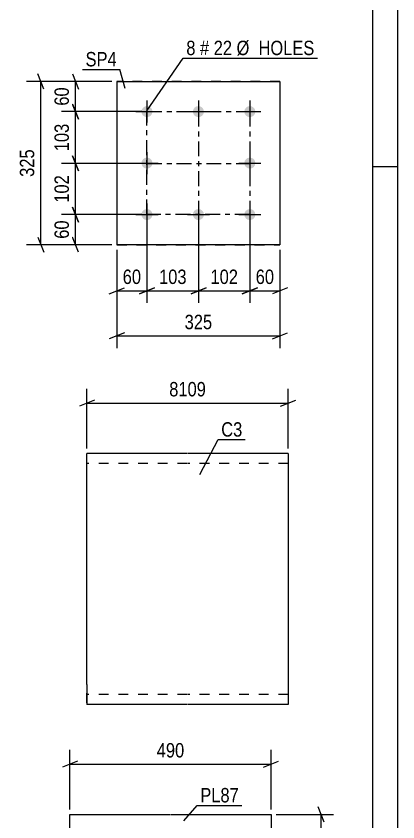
# Model space of a CAD drawing. Header units: millimetres. Extents: x 0 to 594, y 0 to 420.
# Drawn here: x 517.9 to 594, y 167.6 to 328 of the extents above; entities that cross this region are included whole.
import ezdxf

# ---------------------------------------------------------------- set-up
doc = ezdxf.new("R2010")
doc.units = ezdxf.units.MM
doc.linetypes.add('DXK_LINE_DOT2', pattern=[3.9198, 1.9599, -1.9599])
doc.linetypes.add('DXK_LINE_DOT3', pattern=[5.9187, 2.979, -0.9799, 0.9799, -0.9799])
doc.styles.add('Arial Narrow', font='ARIALN.TTF', dxfattribs={"height": 0.2})

# ---------------------------------------------------------------- blocks, each defined once
blk = doc.blocks.new('Unknown-681868596-1134')
at = {"color": 5, "linetype": 'Continuous'}
for p, q in [((594, 0), (594, 420)), ((589, 5), (589, 415)), ((594, 298), (589, 298))]:
    blk.add_line(p, q, dxfattribs=at)
blk = doc.blocks.new('Part-681868596-5398 - 5397')
at = {"color": 2, "linetype": 'Continuous'}
for p, q in [((528.64, 120.04), (528.64, 169.04)), ((528.64, 169.04), (548.64, 169.04)), ((548.74, 169.04), (568.74, 169.04)), ((568.74, 169.04), (568.74, 120.04)), ((548.64, 120.04), (528.64, 120.04)), ((568.74, 120.04), (548.74, 120.04))]:
    blk.add_line(p, q, dxfattribs=at)
blk = doc.blocks.new('Part-681868596-5435 - 5434')
at = {"color": 2, "linetype": 'Continuous'}
for p, q in [((538, 314.99), (538, 282.49)), ((538, 314.99), (570.5, 314.99)), ((570.5, 314.99), (570.5, 282.49)), ((570.5, 282.49), (538, 282.49))]:
    blk.add_line(p, q, dxfattribs=at)
at = {"color": 7, "linetype": 'DXK_LINE_DOT2'}
for p, q in [((570.5, 314.99), (538, 314.99)), ((538, 282.49), (570.5, 282.49))]:
    blk.add_line(p, q, dxfattribs=at)
blk = doc.blocks.new('Bolt-681868596-5436 - 5434')
at = {"linetype": 'Continuous'}
for points in [[(544, 310.09, -1), (544, 307.89, -1)], [(554.25, 310.09, -1), (554.25, 307.89, -1)], [(564.5, 310.09, -1), (564.5, 307.89, -1)], [(544, 299.84, -1), (544, 297.64, -1)], [(564.5, 299.84, -1), (564.5, 297.64, -1)], [(544, 289.59, -1), (544, 287.39, -1)], [(554.25, 289.59, -1), (554.25, 287.39, -1)], [(564.5, 289.59, -1), (564.5, 287.39, -1)]]:
    blk.add_hatch(color=1, dxfattribs=at).paths.add_polyline_path(points)
at = {"color": 1, "linetype": 'Continuous'}
for p, q in [((544, 311.19), (544, 306.79)), ((554.25, 311.19), (554.25, 306.79)), ((564.5, 311.19), (564.5, 306.79)), ((541.8, 308.99), (546.2, 308.99)), ((552.05, 308.99), (556.45, 308.99)), ((562.3, 308.99), (566.7, 308.99)), ((544, 300.94), (544, 296.54)), ((564.5, 300.94), (564.5, 296.54)), ((541.8, 298.74), (546.2, 298.74)), ((562.3, 298.74), (566.7, 298.74)), ((544, 290.69), (544, 286.29)), ((554.25, 290.69), (554.25, 286.29)), ((564.5, 290.69), (564.5, 286.29)), ((541.8, 288.49), (546.2, 288.49)), ((552.05, 288.49), (556.45, 288.49)), ((562.3, 288.49), (566.7, 288.49))]:
    blk.add_line(p, q, dxfattribs=at)
blk = doc.blocks.new('Part-681868596-5479 - 5478')
at = {"color": 2, "linetype": 'Continuous'}
for p, q in [((552.04, 240.94), (532.04, 240.94)), ((532.04, 194.94), (532.04, 240.94)), ((572.14, 240.94), (552.14, 240.94)), ((572.14, 240.94), (572.14, 190.94)), ((532.04, 194.94), (532.04, 190.94)), ((552.04, 190.94), (532.04, 190.94)), ((572.14, 190.94), (552.14, 190.94))]:
    blk.add_line(p, q, dxfattribs=at)
at = {"color": 7, "linetype": 'DXK_LINE_DOT2'}
for p, q in [((552.04, 238.94), (532.04, 238.94)), ((572.14, 238.94), (552.14, 238.94)), ((532.04, 191.25), (532.04, 194.94)), ((552.04, 192.94), (532.04, 192.94)), ((572.14, 192.94), (552.14, 192.94))]:
    blk.add_line(p, q, dxfattribs=at)
blk = doc.blocks.new('Rectangle-681868596-6933 - 5434')
at = {"color": 1, "linetype": 'DXK_LINE_DOT3'}
blk.add_lwpolyline([(544, 308.99), (564.5, 308.99), (564.5, 288.49), (544, 288.49), (544, 308.99)], close=True, dxfattribs=at)
blk = doc.blocks.new('Line-681868596-6943 - 5434')
at = {"color": 1, "linetype": 'DXK_LINE_DOT3'}
blk.add_line((554.3, 308.99), (554.3, 288.49), dxfattribs=at)
blk = doc.blocks.new('Line-681868596-6950 - 5434')
at = {"color": 1, "linetype": 'DXK_LINE_DOT3'}
blk.add_line((544, 298.69), (564.5, 298.69), dxfattribs=at)
blk = doc.blocks.new('StraightDimension-681868596-5755 - 5397')
at = {"color": 7, "linetype": 'Continuous'}
for p, q in [((579.34, 167.54), (578.14, 170.54)), ((569.74, 169.04), (581.14, 169.04)), ((578.74, 120.04), (578.74, 169.04)), ((578.14, 121.54), (579.34, 118.54)), ((569.74, 120.04), (581.14, 120.04))]:
    blk.add_line(p, q, dxfattribs=at)
at = {"color": 0}
blk.add_wipeout([(577.99, 147.89), (573.79, 147.89), (573.79, 141.2), (577.99, 141.2)], dxfattribs=at)
at = {"color": 3, "style": 'Arial Narrow'}
blk.add_text('490', height=2.863, rotation=90.0002, dxfattribs=at).set_placement((577.39, 141.8))
blk = doc.blocks.new('StraightDimension-681868596-5759 - 5397')
at = {"color": 7, "linetype": 'Continuous'}
for p, q in [((528.64, 170.04), (528.64, 181.89)), ((568.74, 170.04), (568.74, 181.89)), ((530.14, 179.64), (527.14, 178.44)), ((528.64, 179.04), (568.74, 179.04)), ((567.24, 178.44), (570.24, 179.64))]:
    blk.add_line(p, q, dxfattribs=at)
at = {"color": 0}
blk.add_wipeout([(552.03, 179.79), (552.03, 183.99), (545.35, 183.99), (545.35, 179.79)], dxfattribs=at)
at = {"color": 3, "style": 'Arial Narrow'}
blk.add_text('490', height=2.863, dxfattribs=at).set_placement((545.95, 180.39))
blk = doc.blocks.new('StraightDimension-681868596-5779 - 5434')
at = {"color": 7, "linetype": 'Continuous'}
for p, q in [((529.19, 316.49), (530.39, 313.49)), ((537, 314.99), (526.94, 314.99)), ((529.79, 308.99), (529.79, 314.99)), ((530.39, 307.49), (529.19, 310.49)), ((543, 308.99), (526.94, 308.99))]:
    blk.add_line(p, q, dxfattribs=at)
at = {"color": 0}
blk.add_wipeout([(529.04, 314.42), (524.84, 314.42), (524.84, 309.57), (529.04, 309.57)], dxfattribs=at)
at = {"color": 3, "style": 'Arial Narrow'}
blk.add_text('60', height=2.863, rotation=90.0002, dxfattribs=at).set_placement((528.44, 310.17))
blk = doc.blocks.new('StraightDimension-681868596-5780 - 5434')
at = {"color": 7, "linetype": 'Continuous'}
for p, q in [((529.19, 310.49), (530.39, 307.49)), ((543, 308.99), (526.94, 308.99)), ((529.79, 298.69), (529.79, 308.99)), ((530.39, 297.19), (529.19, 300.19)), ((543, 298.69), (526.94, 298.69))]:
    blk.add_line(p, q, dxfattribs=at)
at = {"color": 0}
blk.add_wipeout([(529.04, 307.19), (524.84, 307.19), (524.84, 300.5), (529.04, 300.5)], dxfattribs=at)
at = {"color": 3, "style": 'Arial Narrow'}
blk.add_text('103', height=2.863, rotation=90.0002, dxfattribs=at).set_placement((528.44, 301.1))
blk = doc.blocks.new('StraightDimension-681868596-5781 - 5434')
at = {"color": 7, "linetype": 'Continuous'}
for p, q in [((529.19, 300.19), (530.39, 297.19)), ((543, 298.69), (526.94, 298.69)), ((529.79, 288.49), (529.79, 298.69)), ((530.39, 286.99), (529.19, 289.99)), ((543, 288.49), (526.94, 288.49))]:
    blk.add_line(p, q, dxfattribs=at)
at = {"color": 0}
blk.add_wipeout([(529.04, 296.94), (524.84, 296.94), (524.84, 290.25), (529.04, 290.25)], dxfattribs=at)
at = {"color": 3, "style": 'Arial Narrow'}
blk.add_text('102', height=2.863, rotation=90.0002, dxfattribs=at).set_placement((528.44, 290.85))
blk = doc.blocks.new('StraightDimension-681868596-5782 - 5434')
at = {"color": 7, "linetype": 'Continuous'}
for p, q in [((529.19, 289.99), (530.39, 286.99)), ((543, 288.49), (526.94, 288.49)), ((529.79, 282.49), (529.79, 288.49)), ((530.39, 280.99), (529.19, 283.99)), ((537, 282.49), (526.94, 282.49))]:
    blk.add_line(p, q, dxfattribs=at)
at = {"color": 0}
blk.add_wipeout([(529.04, 287.92), (524.84, 287.92), (524.84, 283.07), (529.04, 283.07)], dxfattribs=at)
at = {"color": 3, "style": 'Arial Narrow'}
blk.add_text('60', height=2.863, rotation=90.0002, dxfattribs=at).set_placement((528.44, 283.67))
blk = doc.blocks.new('StraightDimension-681868596-5795 - 5434')
at = {"color": 7, "linetype": 'Continuous'}
for p, q in [((523.48, 313.49), (522.28, 316.49)), ((537, 314.99), (520.03, 314.99)), ((522.88, 282.49), (522.88, 314.99)), ((522.28, 283.99), (523.48, 280.99)), ((537, 282.49), (520.03, 282.49))]:
    blk.add_line(p, q, dxfattribs=at)
at = {"color": 0}
blk.add_wipeout([(522.13, 302.09), (517.93, 302.09), (517.93, 295.4), (522.13, 295.4)], dxfattribs=at)
at = {"color": 3, "style": 'Arial Narrow'}
blk.add_text('325', height=2.863, rotation=90.0002, dxfattribs=at).set_placement((521.53, 296))
blk = doc.blocks.new('StraightDimension-681868596-5799 - 5434')
at = {"color": 7, "linetype": 'Continuous'}
for p, q in [((564.5, 287.49), (564.5, 270.92)), ((570.5, 281.49), (570.5, 270.92)), ((563, 272.72), (566, 273.92)), ((564.5, 273.32), (570.5, 273.32)), ((572, 273.92), (569, 272.72))]:
    blk.add_line(p, q, dxfattribs=at)
at = {"color": 0}
blk.add_wipeout([(569.93, 274.07), (569.93, 278.27), (565.07, 278.27), (565.07, 274.07)], dxfattribs=at)
at = {"color": 3, "style": 'Arial Narrow'}
blk.add_text('60', height=2.863, dxfattribs=at).set_placement((565.67, 274.67))
blk = doc.blocks.new('StraightDimension-681868596-5800 - 5434')
at = {"color": 7, "linetype": 'Continuous'}
for p, q in [((554.3, 287.49), (554.3, 270.92)), ((564.5, 287.49), (564.5, 270.92)), ((552.8, 272.72), (555.8, 273.92)), ((554.3, 273.32), (564.5, 273.32)), ((566, 273.92), (563, 272.72))]:
    blk.add_line(p, q, dxfattribs=at)
at = {"color": 0}
blk.add_wipeout([(562.74, 274.07), (562.74, 278.27), (556.06, 278.27), (556.06, 274.07)], dxfattribs=at)
at = {"color": 3, "style": 'Arial Narrow'}
blk.add_text('102', height=2.863, dxfattribs=at).set_placement((556.66, 274.67))
blk = doc.blocks.new('StraightDimension-681868596-5801 - 5434')
at = {"color": 7, "linetype": 'Continuous'}
for p, q in [((544, 287.49), (544, 270.92)), ((554.3, 287.49), (554.3, 270.92)), ((542.5, 272.72), (545.5, 273.92)), ((544, 273.32), (554.3, 273.32)), ((555.8, 273.92), (552.8, 272.72))]:
    blk.add_line(p, q, dxfattribs=at)
at = {"color": 0}
blk.add_wipeout([(552.49, 274.07), (552.49, 278.27), (545.81, 278.27), (545.81, 274.07)], dxfattribs=at)
at = {"color": 3, "style": 'Arial Narrow'}
blk.add_text('103', height=2.863, dxfattribs=at).set_placement((546.41, 274.67))
blk = doc.blocks.new('StraightDimension-681868596-5802 - 5434')
at = {"color": 7, "linetype": 'Continuous'}
for p, q in [((544, 287.49), (544, 270.92)), ((538, 281.49), (538, 270.92)), ((536.5, 272.72), (539.5, 273.92)), ((538, 273.32), (544, 273.32)), ((545.5, 273.92), (542.5, 272.72))]:
    blk.add_line(p, q, dxfattribs=at)
at = {"color": 0}
blk.add_wipeout([(543.43, 274.07), (543.43, 278.27), (538.57, 278.27), (538.57, 274.07)], dxfattribs=at)
at = {"color": 3, "style": 'Arial Narrow'}
blk.add_text('60', height=2.863, dxfattribs=at).set_placement((539.17, 274.67))
blk = doc.blocks.new('StraightDimension-681868596-5815 - 5434')
at = {"color": 7, "linetype": 'Continuous'}
for p, q in [((538, 281.49), (538, 261.92)), ((570.5, 281.49), (570.5, 261.92)), ((539.5, 264.92), (536.5, 263.72)), ((569, 263.72), (572, 264.92)), ((538, 264.32), (570.5, 264.32))]:
    blk.add_line(p, q, dxfattribs=at)
at = {"color": 0}
blk.add_wipeout([(557.59, 265.07), (557.59, 269.27), (550.91, 269.27), (550.91, 265.07)], dxfattribs=at)
at = {"color": 3, "style": 'Arial Narrow'}
blk.add_text('325', height=2.863, dxfattribs=at).set_placement((551.51, 265.67))
blk = doc.blocks.new('StraightDimension-681868596-5883 - 5478')
at = {"color": 7, "linetype": 'Continuous'}
for p, q in [((532.04, 241.94), (532.04, 253.79)), ((572.14, 241.94), (572.14, 253.79)), ((533.54, 251.54), (530.54, 250.34)), ((532.04, 250.94), (572.14, 250.94)), ((570.64, 250.34), (573.64, 251.54))]:
    blk.add_line(p, q, dxfattribs=at)
at = {"color": 0}
blk.add_wipeout([(556.35, 251.69), (556.35, 255.89), (547.84, 255.89), (547.84, 251.69)], dxfattribs=at)
at = {"color": 3, "style": 'Arial Narrow'}
blk.add_text('8109', height=2.863, dxfattribs=at).set_placement((548.44, 252.29))
blk = doc.blocks.new('Mark-681868596-5942 - 5397')
at = {"color": 0}
blk.add_wipeout([(562.3, 171.45), (562.3, 174.45), (554.63, 174.45), (554.63, 171.45)], dxfattribs=at)
blk.add_wipeout([(562.3, 171.45), (562.3, 174.45), (554.63, 174.45), (554.63, 171.45)], dxfattribs=at)
at = {"color": 30, "linetype": 'Continuous'}
for p, q in [((551.36, 167.76), (554.03, 170.85)), ((554.03, 170.85), (562.9, 170.85))]:
    blk.add_line(p, q, dxfattribs=at)
at = {"color": 3, "style": 'Arial Narrow'}
blk.add_text('PL87', height=2.863, dxfattribs=at).set_placement((554.63, 171.45))
blk = doc.blocks.new('Mark-681868596-5948 - 5434')
at = {"color": 0}
blk.add_wipeout([(537.97, 318), (537.97, 321), (531.76, 321), (531.76, 318)], dxfattribs=at)
blk.add_wipeout([(537.97, 318), (537.97, 321), (531.76, 321), (531.76, 318)], dxfattribs=at)
at = {"color": 30, "linetype": 'Continuous'}
for p in [(531.16, 317.4), (539.69, 313.6)]:
    blk.add_line(p, (538.57, 317.4), dxfattribs=at)
at = {"color": 3, "style": 'Arial Narrow'}
blk.add_text('SP4', height=2.863, dxfattribs=at).set_placement((531.76, 318))
blk = doc.blocks.new('Mark-681868596-5951 - 5434')
at = {"color": 0}
for points in [[(553.67, 320.24), (553.67, 323.24), (551.84, 323.24), (551.84, 320.24)], [(556.4, 320.24), (556.4, 323.24), (554.57, 323.24), (554.57, 320.24)], [(560.95, 320.24), (560.95, 323.24), (557.3, 323.24), (557.3, 320.24)], [(577.38, 320.24), (577.38, 323.24), (561.85, 323.24), (561.85, 320.24)]]:
    blk.add_wipeout(points, dxfattribs=at)
for points in [[(553.67, 320.24), (553.67, 323.24), (551.84, 323.24), (551.84, 320.24)], [(556.4, 320.24), (556.4, 323.24), (554.57, 323.24), (554.57, 320.24)], [(560.95, 320.24), (560.95, 323.24), (557.3, 323.24), (557.3, 320.24)], [(577.38, 320.24), (577.38, 323.24), (561.85, 323.24), (561.85, 320.24)]]:
    blk.add_wipeout(points, dxfattribs=at)
at = {"color": 7, "linetype": 'Continuous'}
for p, q in [((543.99, 309.15), (551.24, 319.64)), ((551.24, 319.64), (577.98, 319.64))]:
    blk.add_line(p, q, dxfattribs=at)
at = {"color": 3, "style": 'Arial Narrow'}
for s, height, p in [('8', 2.86, (551.84, 320.24)), ('#', 2.86, (554.57, 320.24)), ('22', 2.863, (557.3, 320.24)), ('Ø  HOLES', 2.863, (561.85, 320.24))]:
    blk.add_text(s, height=height, dxfattribs=at).set_placement(p)
blk = doc.blocks.new('Mark-681868596-5956 - 5478')
at = {"color": 0}
blk.add_wipeout([(563, 244.28), (563, 247.28), (558.8, 247.28), (558.8, 244.28)], dxfattribs=at)
blk.add_wipeout([(563, 244.28), (563, 247.28), (558.8, 247.28), (558.8, 244.28)], dxfattribs=at)
at = {"color": 30, "linetype": 'Continuous'}
for p, q in [((554.56, 236.75), (558.2, 243.68)), ((558.2, 243.68), (563.6, 243.68))]:
    blk.add_line(p, q, dxfattribs=at)
at = {"color": 3, "style": 'Arial Narrow'}
blk.add_text('C3', height=2.863, dxfattribs=at).set_placement((558.8, 244.28))

msp = doc.modelspace()

# ---------------------------------------------------------------- block references
for name in ['Unknown-681868596-1134', 'Part-681868596-5435 - 5434', 'Bolt-681868596-5436 - 5434', 'Rectangle-681868596-6933 - 5434', 'Line-681868596-6943 - 5434', 'Line-681868596-6950 - 5434', 'Part-681868596-5479 - 5478', 'Part-681868596-5398 - 5397']:
    msp.add_blockref(name, (0, 0))

# ---------------------------------------------------------------- next in the draw order: block references
for name in ['Mark-681868596-5951 - 5434', 'StraightDimension-681868596-5779 - 5434', 'StraightDimension-681868596-5799 - 5434', 'StraightDimension-681868596-5883 - 5478', 'StraightDimension-681868596-5755 - 5397']:
    msp.add_blockref(name, (0, 0))

# ---------------------------------------------------------------- next in the draw order: block references
for name in ['StraightDimension-681868596-5780 - 5434', 'StraightDimension-681868596-5800 - 5434', 'Mark-681868596-5956 - 5478', 'StraightDimension-681868596-5759 - 5397']:
    msp.add_blockref(name, (0, 0))

# ---------------------------------------------------------------- next in the draw order: block references
for name in ['StraightDimension-681868596-5781 - 5434', 'Mark-681868596-5942 - 5397']:
    msp.add_blockref(name, (0, 0))

# ---------------------------------------------------------------- next in the draw order: block references
msp.add_blockref('StraightDimension-681868596-5782 - 5434', (0, 0))

# ---------------------------------------------------------------- next in the draw order: block references
for name in ['StraightDimension-681868596-5795 - 5434', 'StraightDimension-681868596-5801 - 5434']:
    msp.add_blockref(name, (0, 0))

# ---------------------------------------------------------------- next in the draw order: block references
for name in ['Mark-681868596-5948 - 5434', 'StraightDimension-681868596-5802 - 5434']:
    msp.add_blockref(name, (0, 0))

# ---------------------------------------------------------------- next in the draw order: block references
msp.add_blockref('StraightDimension-681868596-5815 - 5434', (0, 0))

doc.saveas('drawing.dxf')
